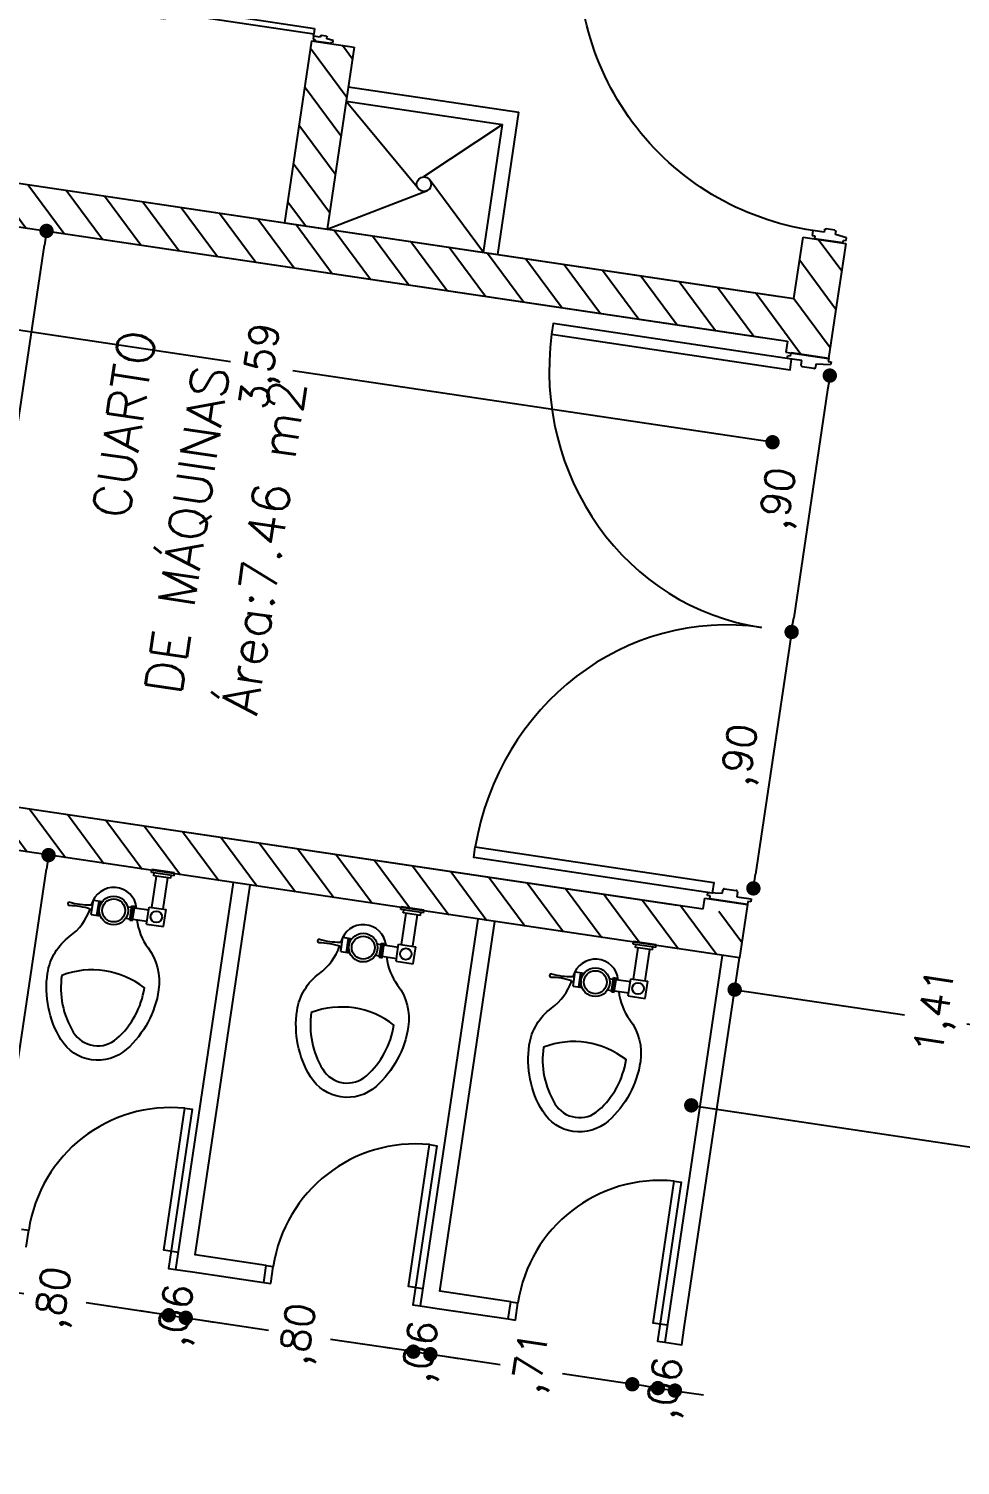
# Model space of a CAD drawing. Header units: millimetres. Extents: x 338 to 506, y 179 to 335.
# Drawn here: x 391.415 to 394.654, y 220.219 to 225.215 of the extents above; entities that cross this region are included whole.
import ezdxf

# ---------------------------------------------------------------- set-up
doc = ezdxf.new("R2010")
doc.units = ezdxf.units.MM
for name, color, linetype in [('7-COTAS', 30, 'Continuous'), ('MUEBLES_FIJOS', 145, 'Continuous'), ('MUROS', 32, 'Continuous'), ('PUERTAS', 5, 'Continuous'), ('TEXTOS', 7, 'Continuous')]:
    doc.layers.add(name, color=color, linetype=linetype)
doc.styles.add('NOTAS', font='simplex.shx')
doc.styles.get("Standard").update_dxf_attribs({"font": 'ARIALUNI.ttf'})
doc.dimstyles.new('ROMANS', dxfattribs={"dimtxt": 0.1, "dimasz": 0.05, "dimexe": 0.04, "dimexo": 0.5, "dimgap": 0.05, "dimtad": 1, "dimtih": 1, "dimtoh": 1, "dimdec": 4, "dimzin": 5, "dimdsep": 46, "dimtxsty": 'Standard', "dimsah": 1, "dimcen": 0.05, "dimse1": 1, "dimse2": 1, "dimclrd": 7, "dimclre": 7, "dimclrt": 7, "dimadec": 0, "dimazin": 0, "dimtfac": 1, "dimtdec": 4, "dimtix": 1, "dimtmove": 2, "dimatfit": 3, "dimfxl": 1, "dimtolj": 1, "dimarcsym": 0})

# ---------------------------------------------------------------- blocks, each defined once
blk = doc.blocks.new('*X369')
at = {"color": 0}
for p, q in [((2932.7162, 1981.8348), (2932.6947, 1981.8133)), ((2932.8447, 1981.8286), (2932.6947, 1981.6786)), ((2932.8447, 1981.6939), (2932.6947, 1981.5439)), ((2932.8447, 1981.5592), (2932.6947, 1981.4092)), ((2932.8447, 1981.4245), (2932.6947, 1981.2745)), ((2932.8447, 1981.2897), (2932.6947, 1981.1397)), ((2932.8447, 1981.155), (2932.6947, 1981.005)), ((2932.8447, 1981.0203), (2932.6947, 1980.8703)), ((2932.8447, 1980.8856), (2932.6947, 1980.7356)), ((2932.8447, 1980.7509), (2932.6947, 1980.6009)), ((2932.8447, 1980.6162), (2932.6947, 1980.4662)), ((2932.8447, 1980.4815), (2932.6947, 1980.3315)), ((2932.8447, 1980.3468), (2932.6947, 1980.1968)), ((2932.8447, 1980.2121), (2932.6947, 1980.0621)), ((2932.8447, 1980.0774), (2932.6947, 1979.9274)), ((2932.8447, 1979.9427), (2932.6947, 1979.7927)), ((2932.8447, 1979.808), (2932.6947, 1979.658)), ((2932.8447, 1979.6733), (2932.6947, 1979.5233)), ((2932.8447, 1979.5386), (2932.6947, 1979.3886)), ((2932.8447, 1979.4039), (2932.6947, 1979.2539)), ((2932.8447, 1979.2692), (2932.6947, 1979.1192)), ((2932.8447, 1979.1345), (2932.6947, 1978.9845)), ((2932.8447, 1978.9998), (2932.6947, 1978.8498)), ((2932.8447, 1978.8651), (2932.6947, 1978.7151)), ((2932.8447, 1978.7304), (2932.6947, 1978.5804)), ((2932.8447, 1978.5957), (2932.6947, 1978.4457)), ((2932.8447, 1978.461), (2932.6947, 1978.311)), ((2932.8447, 1978.3263), (2932.6947, 1978.1763)), ((2932.8447, 1978.1916), (2932.7502, 1978.0971))]:
    blk.add_line(p, q, dxfattribs=at)
blk = doc.blocks.new('*X431')
at = {"color": 0}
for p, q in [((2934.9455, 1981.8387), (2934.8405, 1981.7337)), ((2934.9905, 1981.749), (2934.8405, 1981.599)), ((2934.9905, 1981.6143), (2934.8405, 1981.4643)), ((2934.9905, 1981.4796), (2934.8405, 1981.3296)), ((2934.9905, 1981.3449), (2934.8405, 1981.1949)), ((2934.9905, 1981.2102), (2934.8405, 1981.0602)), ((2934.9905, 1981.0754), (2934.8405, 1980.9254)), ((2934.9905, 1980.9407), (2934.8405, 1980.7907)), ((2934.9905, 1980.806), (2934.8405, 1980.656)), ((2934.9905, 1980.6713), (2934.8405, 1980.5213)), ((2934.9905, 1980.5366), (2934.8405, 1980.3866)), ((2934.9905, 1980.4019), (2934.8405, 1980.2519)), ((2934.9905, 1980.2672), (2934.8405, 1980.1172)), ((2934.9905, 1980.1325), (2934.8405, 1979.9825)), ((2934.9905, 1979.9978), (2934.8405, 1979.8478)), ((2934.9905, 1979.8631), (2934.8405, 1979.7131)), ((2934.9905, 1979.7284), (2934.8405, 1979.5784)), ((2934.9905, 1979.5937), (2934.8405, 1979.4437)), ((2934.9905, 1979.459), (2934.8405, 1979.309)), ((2934.9905, 1979.3243), (2934.8405, 1979.1743)), ((2934.9905, 1979.1896), (2934.8405, 1979.0396)), ((2934.9905, 1979.0549), (2934.8405, 1978.9049)), ((2934.9905, 1978.9202), (2934.8405, 1978.7702)), ((2934.9905, 1978.7855), (2934.8405, 1978.6355)), ((2934.9905, 1978.6508), (2934.8405, 1978.5008)), ((2934.9905, 1978.5161), (2934.8405, 1978.3661)), ((2934.9905, 1978.3814), (2934.8026, 1978.1934)), ((2934.9909, 1978.2471), (2934.8409, 1978.0971)), ((2935.1256, 1978.2471), (2934.9756, 1978.0971)), ((2935.207, 1978.1937), (2935.1104, 1978.0971))]:
    blk.add_line(p, q, dxfattribs=at)
blk = doc.blocks.new('*X432')
at = {"color": 0}
for p, q in [((2935.0655, 1980.0387), (2934.9905, 1979.9637)), ((2935.2002, 1980.0387), (2935.0502, 1979.8887)), ((2935.3349, 1980.0387), (2935.1849, 1979.8887)), ((2935.4696, 1980.0387), (2935.3196, 1979.8887)), ((2935.6043, 1980.0387), (2935.4543, 1979.8887)), ((2935.6305, 1979.9302), (2935.589, 1979.8887))]:
    blk.add_line(p, q, dxfattribs=at)
blk = doc.blocks.new('*U433')
at = {"layer": 'PUERTAS'}
for p, q in [((-1.0498, 0.05), (-1.0398, 0.05)), ((-1.0498, -0.05), (-1.0498, 0.05)), ((-1.0498, 0.05), (-1.0498, -0.05)), ((-1.0398, 0.05), (-1.0398, 0.06)), ((-1.0398, 0.06), (-1.0298, 0.06)), ((-1.0298, 0.06), (-1.0248, 0.02)), ((-0.0475, 0.06), (-0.0525, 0.02)), ((-0.0375, 0.06), (-0.0475, 0.06)), ((-0.0375, 0.05), (-0.0375, 0.06)), ((-0.0275, 0.05), (-0.0375, 0.05)), ((-0.0275, -0.05), (-0.0275, 0.05)), ((-0.0275, 0.05), (-0.0275, -0.05)), ((-1.0248, 0.02), (-1.0148, 0.02)), ((-1.0098, 0.015), (-1.0098, -0.015)), ((-0.0675, 0.015), (-0.0675, -0.015)), ((-0.0525, 0.02), (-0.0625, 0.02)), ((-1.0148, -0.02), (-1.0223, -0.02)), ((-1.0223, -0.02), (-1.0223, -0.06)), ((-0.0625, -0.02), (-0.055, -0.02)), ((-0.055, -0.02), (-0.055, -0.06)), ((-1.0398, -0.05), (-1.0498, -0.05)), ((-1.0398, -0.06), (-1.0398, -0.05)), ((-1.0223, -0.06), (-1.0398, -0.06)), ((-0.055, -0.06), (-0.0675, -0.06)), ((-0.055, -0.06), (-0.0375, -0.06)), ((-0.0375, -0.06), (-0.0375, -0.05)), ((-0.0375, -0.05), (-0.0275, -0.05)), ((-0.1164, -0.9453), (-0.1396, -0.9412)), ((-0.1395, -0.9862), (-0.1396, -0.9412)), ((-0.1163, -0.982), (-0.1164, -0.9453)), ((-0.1073, -0.9922), (-0.1075, -0.935)), ((-0.1026, -0.935), (-0.1075, -0.935)), ((-0.1024, -0.9922), (-0.1026, -0.935)), ((-0.0676, -0.9922), (-0.0675, -0.935)), ((-0.0675, -0.935), (-0.0626, -0.935)), ((-0.0627, -0.9922), (-0.0626, -0.935)), ((-0.0538, -0.982), (-0.0537, -0.9453)), ((-0.0537, -0.9453), (-0.0305, -0.9412)), ((-0.0306, -0.9862), (-0.0305, -0.9412)), ((-0.1396, -0.9545), (-0.1413, -0.9545)), ((-0.1412, -0.9728), (-0.1413, -0.9545)), ((-0.1395, -0.9728), (-0.1412, -0.9728)), ((-0.1163, -0.982), (-0.1395, -0.9862)), ((-0.111, -0.9566), (-0.1163, -0.9567)), ((-0.1109, -0.9705), (-0.1163, -0.9706)), ((-0.111, -0.9555), (-0.1109, -0.9716)), ((-0.1024, -0.9922), (-0.1073, -0.9922)), ((-0.0676, -0.9922), (-0.0627, -0.9922)), ((-0.0591, -0.9555), (-0.0591, -0.9716)), ((-0.0591, -0.9566), (-0.0537, -0.9567)), ((-0.0591, -0.9705), (-0.0538, -0.9706)), ((-0.0538, -0.982), (-0.0306, -0.9862)), ((-0.0306, -0.9728), (-0.0288, -0.9728)), ((-0.0305, -0.9545), (-0.0288, -0.9545)), ((-0.0288, -0.9728), (-0.0288, -0.9545))]:
    blk.add_line(p, q, dxfattribs=at)
blk.add_lwpolyline([(-0.1025, -0.06), (-0.0675, -0.06), (-0.0675, -1.0148), (-0.1025, -1.0148)], close=True, dxfattribs=at)
for centre, radius, start, end in [((-1.0148, 0.015), 0.005, 0, 90), ((-0.0625, 0.015), 0.005, 90, 180), ((-1.0148, -0.015), 0.005, 270, 0), ((-0.0625, -0.015), 0.005, 180, 270), ((-0.0681, -0.0606), 0.9541, 179.9611, 270.0389), ((-0.1107, -0.9523), 0.00329, 264.9921, 9.9588), ((-0.1106, -0.9749), 0.00329, 350.32, 95.2867), ((-0.0594, -0.9523), 0.00329, 170.0412, 275.0079), ((-0.0595, -0.9749), 0.00329, 84.7133, 189.68)]:
    blk.add_arc(centre, radius, start, end, dxfattribs=at)
blk = doc.blocks.new('INODP-FLUSH')
at = {"color": 251}
for p, q in [((-0.12, 0.19), (-0.18, 0.19)), ((-0.18, 0.19), (-0.18, 0.13)), ((-0.12, 0.19), (-0.12, 0.13)), ((-0.07, 0.18), (-0.12, 0.18)), ((-0.07, 0.185), (-0.07, 0.135)), ((-0.06, 0.185), (-0.07, 0.185)), ((-0.065, 0.185), (-0.065, 0.135)), ((-0.06, 0.185), (-0.06, 0.135)), ((-0.0458, 0.18), (-0.06, 0.18)), ((0.075, 0.185), (0.0433, 0.185)), ((0.05, 0.185), (0.05, 0.135)), ((0.055, 0.185), (0.055, 0.135)), ((0.075, 0.185), (0.075, 0.135)), ((-0.12, 0.13), (-0.18, 0.13)), ((-0.17, 0.13), (-0.17, 0.02)), ((-0.13, 0.13), (-0.13, 0.02)), ((-0.07, 0.14), (-0.12, 0.14)), ((-0.06, 0.135), (-0.07, 0.135)), ((-0.0458, 0.14), (-0.06, 0.14)), ((0.075, 0.135), (0.0433, 0.135)), ((-0.19, 0.01), (-0.11, 0.01)), ((-0.19, 0.01), (-0.19, 0)), ((-0.19, 0), (-0.11, 0)), ((-0.18, 0.02), (-0.12, 0.02)), ((-0.18, 0.02), (-0.18, 0.01)), ((-0.12, 0.02), (-0.12, 0.01)), ((-0.11, 0.01), (-0.11, 0))]:
    blk.add_line(p, q, dxfattribs=at)
blk.add_lwpolyline([(-0.0848, 0.18, 0.134175), (-0.1375, 0.2714, -0.200001), (-0.1953, 0.41, -0.175526), (-0.1152, 0.631, -0.468374), (0.1152, 0.631, -0.176484), (0.1953, 0.41, -0.199996), (0.1375, 0.2714, 0.150912), (0.0819, 0.1672)], format="xyb", dxfattribs=at)
blk.add_lwpolyline([(0.1453, 0.41, 0.175452), (0.0768, 0.599, 0.468374), (-0.0768, 0.599, 0.174955), (-0.1453, 0.4106, 0.262288)], format="xyb", close=True, dxfattribs=at)
for centre, radius in [((0, 0.16), 0.05), ((0, 0.16), 0.04), ((-0.15, 0.16), 0.02)]:
    blk.add_circle(centre, radius, dxfattribs=at)
for centre, radius, start, end in [((0, 0.16), 0.08, 194.4775, 353.5908), ((0.075, 0.16), 0.01, 46.1062, 90), ((0.075, 0.16), 0.01, 270, 313.894), ((0.1227, 0.4216), 0.2576, 260.9001, 277.2083), ((0.1227, -0.1016), 0.2576, 82.7917, 99.0999), ((0.155, 0.16), 0.006, 270, 90)]:
    blk.add_arc(centre, radius, start, end, dxfattribs=at)
blk = doc.blocks.new('S-NOV-P')
at = {"rotation": 180}
blk.add_blockref('INODP-FLUSH', (-0.0018, -0.0099), dxfattribs=at)
blk = doc.blocks.new('_DOT')
at = {"color": 0, "linetype": 'ByBlock'}
blk.add_line((-0.5, 0), (-1, 0), dxfattribs=at)
at = {"color": 0, "linetype": 'ByBlock', "const_width": 0.5}
blk.add_lwpolyline([(-0.25, 0, 1), (0.25, 0, 1)], format="xyb", close=True, dxfattribs=at)
blk = doc.blocks.new('*U1112')
at = {"layer": 'TEXTOS', "color": 7, "style": 'NOTAS'}
blk.add_text(',80', height=0.1, dxfattribs=at).set_placement((2931.0688, 1980.2366))
blk = doc.blocks.new('*D442')
at = {"layer": 'DEFPOINTS', "color": 0, "transparency": 16777216}
for p in [(2931.4768, 1980.6771), (2931.1736, 1979.8771), (2931.7486, 1979.8771)]:
    blk.add_point(p, dxfattribs=at)
at = {"layer": 'TEXTOS', "color": 7, "transparency": 16777216}
for p, q in [((2931.1736, 1980.6271), (2931.1736, 1980.3866)), ((2931.1736, 1979.9271), (2931.1736, 1980.1676))]:
    blk.add_line(p, q, dxfattribs=at)
at = {"transparency": 16777216}
blk.add_blockref('*U1112', (0, 0), dxfattribs=at)
at = {"layer": 'TEXTOS', "color": 7, "transparency": 16777216, "xscale": 0.05, "yscale": 0.05, "zscale": 0.05}
for p, rotation in [((2931.1736, 1980.6771), 90), ((2931.1736, 1979.8771), 270)]:
    blk.add_blockref('_DOT', p, dxfattribs=dict(at, rotation=rotation))
blk = doc.blocks.new('*U1113')
at = {"layer": 'TEXTOS', "color": 7, "style": 'NOTAS'}
blk.add_text(',06', height=0.1, dxfattribs=at).set_placement((2931.0712, 1979.8066))
blk = doc.blocks.new('*D443')
at = {"layer": 'DEFPOINTS', "color": 0, "transparency": 16777216}
for p in [(2931.7486, 1979.8771), (2931.1736, 1979.8171), (2931.5337, 1979.8171)]:
    blk.add_point(p, dxfattribs=at)
at = {"layer": 'TEXTOS', "color": 7, "transparency": 16777216}
for p, q in [((2931.1736, 1979.9271), (2931.1736, 1979.9771)), ((2931.1736, 1979.8771), (2931.1736, 1979.8171)), ((2931.1736, 1979.7671), (2931.1736, 1979.7171))]:
    blk.add_line(p, q, dxfattribs=at)
at = {"transparency": 16777216}
blk.add_blockref('*U1113', (0, 0), dxfattribs=at)
at = {"layer": 'TEXTOS', "color": 7, "transparency": 16777216, "xscale": 0.05, "yscale": 0.05, "zscale": 0.05}
for p, rotation in [((2931.1736, 1979.8771), 270), ((2931.1736, 1979.8171), 90)]:
    blk.add_blockref('_DOT', p, dxfattribs=dict(at, rotation=rotation))
blk = doc.blocks.new('*U1114')
at = {"layer": 'TEXTOS', "color": 7, "style": 'NOTAS'}
blk.add_text(',80', height=0.1, dxfattribs=at).set_placement((2931.0688, 1979.3766))
blk = doc.blocks.new('*D444')
at = {"layer": 'DEFPOINTS', "color": 0, "transparency": 16777216}
for p in [(2931.5337, 1979.8171), (2931.1736, 1979.0171), (2931.5637, 1979.0171)]:
    blk.add_point(p, dxfattribs=at)
at = {"layer": 'TEXTOS', "color": 7, "transparency": 16777216}
for p, q in [((2931.1736, 1979.7671), (2931.1736, 1979.5266)), ((2931.1736, 1979.0671), (2931.1736, 1979.3076))]:
    blk.add_line(p, q, dxfattribs=at)
at = {"transparency": 16777216}
blk.add_blockref('*U1114', (0, 0), dxfattribs=at)
at = {"layer": 'TEXTOS', "color": 7, "transparency": 16777216, "xscale": 0.05, "yscale": 0.05, "zscale": 0.05}
for p, rotation in [((2931.1736, 1979.8171), 90), ((2931.1736, 1979.0171), 270)]:
    blk.add_blockref('_DOT', p, dxfattribs=dict(at, rotation=rotation))
blk = doc.blocks.new('*U1115')
at = {"layer": 'TEXTOS', "color": 7, "style": 'NOTAS'}
blk.add_text(',06', height=0.1, dxfattribs=at).set_placement((2931.0712, 1978.9466))
blk = doc.blocks.new('*D445')
at = {"layer": 'DEFPOINTS', "color": 0, "transparency": 16777216}
for p in [(2931.5637, 1979.0171), (2931.1736, 1978.9571), (2931.5607, 1978.9571)]:
    blk.add_point(p, dxfattribs=at)
at = {"layer": 'TEXTOS', "color": 7, "transparency": 16777216}
for p, q in [((2931.1736, 1979.0671), (2931.1736, 1979.1171)), ((2931.1736, 1979.0171), (2931.1736, 1978.9571)), ((2931.1736, 1978.9071), (2931.1736, 1978.8571))]:
    blk.add_line(p, q, dxfattribs=at)
at = {"transparency": 16777216}
blk.add_blockref('*U1115', (0, 0), dxfattribs=at)
at = {"layer": 'TEXTOS', "color": 7, "transparency": 16777216, "xscale": 0.05, "yscale": 0.05, "zscale": 0.05}
for p, rotation in [((2931.1736, 1979.0171), 270), ((2931.1736, 1978.9571), 90)]:
    blk.add_blockref('_DOT', p, dxfattribs=dict(at, rotation=rotation))
blk = doc.blocks.new('*U1116')
at = {"layer": 'TEXTOS', "color": 7, "style": 'NOTAS'}
blk.add_text(',71', height=0.1, dxfattribs=at).set_placement((2931.0902, 1978.5616))
blk = doc.blocks.new('*D446')
at = {"layer": 'DEFPOINTS', "color": 0, "transparency": 16777216}
for p in [(2931.5607, 1978.9571), (2931.1736, 1978.2471), (2931.5095, 1978.2471)]:
    blk.add_point(p, dxfattribs=at)
at = {"layer": 'TEXTOS', "color": 7, "transparency": 16777216}
for p, q in [((2931.1736, 1978.9071), (2931.1736, 1978.7116)), ((2931.1736, 1978.2971), (2931.1736, 1978.4926))]:
    blk.add_line(p, q, dxfattribs=at)
at = {"transparency": 16777216}
blk.add_blockref('*U1116', (0, 0), dxfattribs=at)
at = {"layer": 'TEXTOS', "color": 7, "transparency": 16777216, "xscale": 0.05, "yscale": 0.05, "zscale": 0.05}
for p, rotation in [((2931.1736, 1978.9571), 90), ((2931.1736, 1978.2471), 270)]:
    blk.add_blockref('_DOT', p, dxfattribs=dict(at, rotation=rotation))
blk = doc.blocks.new('*U1073')
at = {"layer": 'TEXTOS', "color": 7, "style": 'NOTAS'}
blk.add_text(',06', height=0.1, dxfattribs=at).set_placement((2931.0712, 1978.0866))
blk = doc.blocks.new('*D447')
at = {"layer": 'DEFPOINTS', "color": 0, "transparency": 16777216}
for p in [(2931.5066, 1978.1571), (2931.1736, 1978.0971), (2931.4915, 1978.0971)]:
    blk.add_point(p, dxfattribs=at)
at = {"layer": 'TEXTOS', "color": 7, "transparency": 16777216}
for p, q in [((2931.1736, 1978.2071), (2931.1736, 1978.2571)), ((2931.1736, 1978.1571), (2931.1736, 1978.0971)), ((2931.1736, 1978.0471), (2931.1736, 1977.9971))]:
    blk.add_line(p, q, dxfattribs=at)
at = {"transparency": 16777216}
blk.add_blockref('*U1073', (0, 0), dxfattribs=at)
at = {"layer": 'TEXTOS', "color": 7, "transparency": 16777216, "xscale": 0.05, "yscale": 0.05, "zscale": 0.05}
for p, rotation in [((2931.1736, 1978.1571), 270), ((2931.1736, 1978.0971), 90)]:
    blk.add_blockref('_DOT', p, dxfattribs=dict(at, rotation=rotation))
blk = doc.blocks.new('*U1074')
at = {"layer": 'TEXTOS', "color": 7, "style": 'NOTAS'}
blk.add_text('2,00', height=0.1, dxfattribs=at).set_placement((2932.0108, 1977.0454))
blk = doc.blocks.new('*D448')
at = {"layer": 'DEFPOINTS', "color": 0, "transparency": 16777216}
for p in [(2933.2272, 1978.1871), (2932.1632, 1976.1846), (2932.2463, 1976.1846)]:
    blk.add_point(p, dxfattribs=at)
at = {"layer": 'TEXTOS', "color": 7, "transparency": 16777216}
for p, q in [((2932.1632, 1978.1371), (2932.1632, 1977.1954)), ((2932.1632, 1976.2346), (2932.1632, 1976.9763))]:
    blk.add_line(p, q, dxfattribs=at)
at = {"transparency": 16777216}
blk.add_blockref('*U1074', (0, 0), dxfattribs=at)
at = {"layer": 'TEXTOS', "color": 7, "transparency": 16777216, "xscale": 0.05, "yscale": 0.05, "zscale": 0.05}
for p, rotation in [((2932.1632, 1978.1871), 90), ((2932.1632, 1976.1846), 270)]:
    blk.add_blockref('_DOT', p, dxfattribs=dict(at, rotation=rotation))
blk = doc.blocks.new('*U1075')
at = {"layer": 'TEXTOS', "color": 7, "style": 'NOTAS'}
blk.add_text('3,62', height=0.1, dxfattribs=at).set_placement((2930.7313, 1976.9053))
blk = doc.blocks.new('*D449')
at = {"layer": 'DEFPOINTS', "color": 0, "transparency": 16777216}
for p in [(2932.6947, 1976.8362), (2929.0727, 1976.8318), (2932.6947, 1976.7318)]:
    blk.add_point(p, dxfattribs=at)
at = {"layer": 'TEXTOS', "color": 7, "transparency": 16777216}
blk.add_line((2929.1227, 1976.8362), (2932.6447, 1976.8362), dxfattribs=at)
at = {"transparency": 16777216}
blk.add_blockref('*U1075', (0, 0), dxfattribs=at)
at = {"layer": 'TEXTOS', "color": 7, "transparency": 16777216, "xscale": 0.05, "yscale": 0.05, "zscale": 0.05, "rotation": 180}
blk.add_blockref('_DOT', (2929.0727, 1976.8362), dxfattribs=at)
at = {"layer": 'TEXTOS', "color": 7, "transparency": 16777216, "xscale": 0.05, "yscale": 0.05, "zscale": 0.05}
blk.add_blockref('_DOT', (2932.6947, 1976.8362), dxfattribs=at)
blk = doc.blocks.new('*U1076')
at = {"layer": 'TEXTOS', "color": 7, "style": 'NOTAS'}
blk.add_text(',15', height=0.1, dxfattribs=at).set_placement((2932.6744, 1976.9053))
blk = doc.blocks.new('*D450')
at = {"layer": 'DEFPOINTS', "color": 0, "transparency": 16777216}
for p in [(2932.8447, 1977.4318), (2932.8447, 1976.8362), (2932.6947, 1976.7318)]:
    blk.add_point(p, dxfattribs=at)
at = {"layer": 'TEXTOS', "color": 7, "transparency": 16777216}
for p, q in [((2932.6447, 1976.8362), (2932.5947, 1976.8362)), ((2932.6947, 1976.8362), (2932.8447, 1976.8362)), ((2932.8947, 1976.8362), (2932.9447, 1976.8362))]:
    blk.add_line(p, q, dxfattribs=at)
at = {"transparency": 16777216}
blk.add_blockref('*U1076', (0, 0), dxfattribs=at)
at = {"layer": 'TEXTOS', "color": 7, "transparency": 16777216, "xscale": 0.05, "yscale": 0.05, "zscale": 0.05}
blk.add_blockref('_DOT', (2932.6947, 1976.8362), dxfattribs=at)
at = {"layer": 'TEXTOS', "color": 7, "transparency": 16777216, "xscale": 0.05, "yscale": 0.05, "zscale": 0.05, "rotation": 180}
blk.add_blockref('_DOT', (2932.8447, 1976.8362), dxfattribs=at)
blk = doc.blocks.new('*U1120')
at = {"layer": 'TEXTOS', "color": 7, "style": 'NOTAS'}
blk.add_text('1,30', height=0.1, dxfattribs=at).set_placement((2931.9018, 1980.5951))
blk = doc.blocks.new('*D454')
at = {"layer": 'DEFPOINTS', "color": 0, "transparency": 16777216}
for p in [(2931.3947, 1980.6771), (2932.6947, 1980.6771), (2932.6947, 1980.526)]:
    blk.add_point(p, dxfattribs=at)
at = {"layer": 'TEXTOS', "color": 7, "transparency": 16777216}
blk.add_line((2931.4447, 1980.526), (2932.6447, 1980.526), dxfattribs=at)
at = {"transparency": 16777216}
blk.add_blockref('*U1120', (0, 0), dxfattribs=at)
at = {"layer": 'TEXTOS', "color": 7, "transparency": 16777216, "xscale": 0.05, "yscale": 0.05, "zscale": 0.05, "rotation": 180}
blk.add_blockref('_DOT', (2931.3947, 1980.526), dxfattribs=at)
at = {"layer": 'TEXTOS', "color": 7, "transparency": 16777216, "xscale": 0.05, "yscale": 0.05, "zscale": 0.05}
blk.add_blockref('_DOT', (2932.6947, 1980.526), dxfattribs=at)
blk = doc.blocks.new('*U1138')
at = {"layer": 'TEXTOS', "color": 7, "style": 'NOTAS'}
blk.add_text('1,41', height=0.1, dxfattribs=at).set_placement((2932.462, 1977.3504))
blk = doc.blocks.new('*D475')
at = {"layer": 'DEFPOINTS', "color": 0, "transparency": 16777216}
for p in [(2932.5834, 1978.0971), (2932.6947, 1978.0971), (2932.2444, 1976.6846)]:
    blk.add_point(p, dxfattribs=at)
at = {"layer": 'TEXTOS', "color": 7, "transparency": 16777216}
for p, q in [((2932.5834, 1978.0471), (2932.5834, 1977.5004)), ((2932.5834, 1976.7346), (2932.5834, 1977.2813))]:
    blk.add_line(p, q, dxfattribs=at)
at = {"transparency": 16777216}
blk.add_blockref('*U1138', (0, 0), dxfattribs=at)
at = {"layer": 'TEXTOS', "color": 7, "transparency": 16777216, "xscale": 0.05, "yscale": 0.05, "zscale": 0.05}
for p, rotation in [((2932.5834, 1978.0971), 90), ((2932.5834, 1976.6846), 270)]:
    blk.add_blockref('_DOT', p, dxfattribs=dict(at, rotation=rotation))
blk = doc.blocks.new('*U234')
at = {"layer": 'PUERTAS'}
for p, q in [((0.0275, 0.05), (0.0375, 0.05)), ((0.0275, -0.05), (0.0275, 0.05)), ((0.0275, 0.05), (0.0275, -0.05)), ((0.0375, 0.05), (0.0375, 0.06)), ((0.0375, 0.06), (0.0475, 0.06)), ((0.0475, 0.06), (0.0525, 0.02)), ((0.0525, 0.02), (0.0625, 0.02)), ((0.0675, 0.015), (0.0675, -0.015)), ((1.0098, 0.015), (1.0098, -0.015)), ((1.0248, 0.02), (1.0148, 0.02)), ((1.0298, 0.06), (1.0248, 0.02)), ((1.0398, 0.06), (1.0298, 0.06)), ((1.0398, 0.05), (1.0398, 0.06)), ((1.0498, 0.05), (1.0398, 0.05)), ((1.0498, -0.05), (1.0498, 0.05)), ((1.0498, 0.05), (1.0498, -0.05)), ((0.0375, -0.05), (0.0275, -0.05)), ((0.0375, -0.06), (0.0375, -0.05)), ((0.055, -0.06), (0.0375, -0.06)), ((0.0625, -0.02), (0.055, -0.02)), ((0.055, -0.02), (0.055, -0.06)), ((0.055, -0.06), (0.0675, -0.06)), ((1.0148, -0.02), (1.0223, -0.02)), ((1.0223, -0.02), (1.0223, -0.06)), ((1.0223, -0.06), (1.0398, -0.06)), ((1.0398, -0.06), (1.0398, -0.05)), ((1.0398, -0.05), (1.0498, -0.05)), ((0.0627, -0.9922), (0.0626, -0.935)), ((0.0675, -0.935), (0.0626, -0.935)), ((0.0676, -0.9922), (0.0675, -0.935)), ((0.1024, -0.9922), (0.1026, -0.935)), ((0.1026, -0.935), (0.1075, -0.935)), ((0.1073, -0.9922), (0.1075, -0.935)), ((0.0305, -0.9545), (0.0288, -0.9545)), ((0.0288, -0.9728), (0.0288, -0.9545)), ((0.0306, -0.9728), (0.0288, -0.9728)), ((0.0537, -0.9453), (0.0305, -0.9412)), ((0.0306, -0.9862), (0.0305, -0.9412)), ((0.0538, -0.982), (0.0306, -0.9862)), ((0.0538, -0.982), (0.0537, -0.9453)), ((0.0591, -0.9566), (0.0537, -0.9567)), ((0.0591, -0.9705), (0.0538, -0.9706)), ((0.0591, -0.9555), (0.0591, -0.9716)), ((0.0676, -0.9922), (0.0627, -0.9922)), ((0.1024, -0.9922), (0.1073, -0.9922)), ((0.111, -0.9555), (0.1109, -0.9716)), ((0.1109, -0.9705), (0.1163, -0.9706)), ((0.111, -0.9566), (0.1163, -0.9567)), ((0.1163, -0.982), (0.1164, -0.9453)), ((0.1163, -0.982), (0.1395, -0.9862)), ((0.1164, -0.9453), (0.1396, -0.9412)), ((0.1395, -0.9862), (0.1396, -0.9412)), ((0.1395, -0.9728), (0.1412, -0.9728)), ((0.1396, -0.9545), (0.1413, -0.9545)), ((0.1412, -0.9728), (0.1413, -0.9545))]:
    blk.add_line(p, q, dxfattribs=at)
blk.add_lwpolyline([(0.1025, -0.06), (0.0675, -0.06), (0.0675, -1.0148), (0.1025, -1.0148)], close=True, dxfattribs=at)
for centre, radius, start, end in [((0.0625, 0.015), 0.005, 0, 90), ((1.0148, 0.015), 0.005, 90, 180), ((0.0625, -0.015), 0.005, 270, 0), ((0.0681, -0.0606), 0.9541, 269.96107, 0.03893), ((1.0148, -0.015), 0.005, 180, 270), ((0.0594, -0.9523), 0.00329, 264.99209, 9.95879), ((0.0595, -0.9749), 0.00329, 350.32002, 95.28672), ((0.1106, -0.9749), 0.00329, 84.71328, 189.67998), ((0.1107, -0.9523), 0.00329, 170.04121, 275.00791)]:
    blk.add_arc(centre, radius, start, end, dxfattribs=at)
blk = doc.blocks.new('PUERTA_1_80')
at = {"layer": 'PUERTAS'}
for points in [[(0.065, 0), (0.065, -0.01), (0.075, -0.01), (0.075, -0.02), (0.025, -0.025), (0.025, -0.035, -0.414214), (0.02, -0.04), (-0.02, -0.04, -0.414214), (-0.025, -0.035), (-0.025, -0.02), (-0.075, -0.02), (-0.075, -0.01), (-0.065, -0.01), (-0.065, 0), (0.065, 0), (-0.065, 0)], [(-0.065, -1.8), (-0.065, -1.79), (-0.075, -1.79), (-0.075, -1.78), (-0.025, -1.775), (-0.025, -1.765, -0.414214), (-0.02, -1.76), (0.02, -1.76, -0.414214), (0.025, -1.765), (0.025, -1.78), (0.075, -1.78), (0.075, -1.79), (0.065, -1.79), (0.065, -1.8), (-0.065, -1.8), (0.065, -1.8)]]:
    blk.add_lwpolyline(points, format="xyb", dxfattribs=at)
for points in [[(-0.885, -0.055), (-0.06, -0.055), (-0.06, -0.02), (-0.885, -0.02)], [(-0.885, -1.745), (-0.06, -1.745), (-0.06, -1.78), (-0.885, -1.78)]]:
    blk.add_lwpolyline(points, close=True, dxfattribs=at)
for centre, start, end in [((-0.0261, -0.0409), 180.9379, 269.9323), ((-0.0261, -1.7591), 90.0677, 179.0621)]:
    blk.add_arc(centre, 0.8591, start, end, dxfattribs=at)
blk = doc.blocks.new('*U1095')
at = {"layer": '7-COTAS', "color": 7, "style": 'NOTAS'}
blk.add_text(',90', height=0.1, dxfattribs=at).set_placement((2934.1887, 1978.1536))
blk = doc.blocks.new('*D537')
at = {"layer": '7-COTAS', "color": 7, "transparency": 16777216}
blk.add_line((2934.6942, 1978.0845), (2933.8927, 1978.0845), dxfattribs=at)
at = {"layer": 'DEFPOINTS', "color": 0, "transparency": 16777216}
for p in [(2933.8427, 1978.1535), (2933.8427, 1978.0845), (2934.7442, 1978.1201)]:
    blk.add_point(p, dxfattribs=at)
at = {"transparency": 16777216}
blk.add_blockref('*U1095', (0, 0), dxfattribs=at)
at = {"layer": '7-COTAS', "color": 7, "transparency": 16777216, "xscale": 0.05, "yscale": 0.05, "zscale": 0.05, "rotation": 180}
blk.add_blockref('_DOT', (2933.8427, 1978.0845), dxfattribs=at)
at = {"layer": '7-COTAS', "color": 7, "transparency": 16777216, "xscale": 0.05, "yscale": 0.05, "zscale": 0.05}
blk.add_blockref('_DOT', (2934.7442, 1978.0845), dxfattribs=at)
blk = doc.blocks.new('*U1096')
at = {"layer": '7-COTAS', "color": 7, "style": 'NOTAS'}
blk.add_text(',90', height=0.1, dxfattribs=at).set_placement((2933.2872, 1978.1536))
blk = doc.blocks.new('*D538')
at = {"layer": '7-COTAS', "color": 7, "transparency": 16777216}
blk.add_line((2933.7927, 1978.0845), (2932.9913, 1978.0845), dxfattribs=at)
at = {"layer": 'DEFPOINTS', "color": 0, "transparency": 16777216}
for p in [(2932.9413, 1978.1535), (2933.8427, 1978.1535), (2932.9413, 1978.0845)]:
    blk.add_point(p, dxfattribs=at)
at = {"transparency": 16777216}
blk.add_blockref('*U1096', (0, 0), dxfattribs=at)
at = {"layer": '7-COTAS', "color": 7, "transparency": 16777216, "xscale": 0.05, "yscale": 0.05, "zscale": 0.05, "rotation": 180}
blk.add_blockref('_DOT', (2932.9413, 1978.0845), dxfattribs=at)
at = {"layer": '7-COTAS', "color": 7, "transparency": 16777216, "xscale": 0.05, "yscale": 0.05, "zscale": 0.05}
blk.add_blockref('_DOT', (2933.8427, 1978.0845), dxfattribs=at)
blk = doc.blocks.new('*U1188')
at = {"layer": 'TEXTOS', "color": 7, "style": 'NOTAS'}
blk.add_text('2,00', height=0.1, dxfattribs=at).set_placement((2933.6902, 1980.9217))
blk = doc.blocks.new('*D539')
at = {"layer": 'DEFPOINTS', "color": 0, "transparency": 16777216}
for p in [(2934.8405, 1980.8526), (2934.8405, 1980.8526), (2932.8447, 1980.5675)]:
    blk.add_point(p, dxfattribs=at)
at = {"layer": 'TEXTOS', "color": 7, "transparency": 16777216}
blk.add_line((2932.8947, 1980.8526), (2934.7905, 1980.8526), dxfattribs=at)
at = {"transparency": 16777216}
blk.add_blockref('*U1188', (0, 0), dxfattribs=at)
at = {"layer": 'TEXTOS', "color": 7, "transparency": 16777216, "xscale": 0.05, "yscale": 0.05, "zscale": 0.05, "rotation": 180}
blk.add_blockref('_DOT', (2932.8447, 1980.8526), dxfattribs=at)
at = {"layer": 'TEXTOS', "color": 7, "transparency": 16777216, "xscale": 0.05, "yscale": 0.05, "zscale": 0.05}
blk.add_blockref('_DOT', (2934.8405, 1980.8526), dxfattribs=at)
blk = doc.blocks.new('*U1097')
at = {"layer": 'TEXTOS', "color": 7, "style": 'NOTAS'}
blk.add_text('3,59', height=0.1, dxfattribs=at).set_placement((2934.3356, 1980.0024))
blk = doc.blocks.new('*D540')
at = {"layer": 'DEFPOINTS', "color": 0, "transparency": 16777216}
for p in [(2934.4856, 1981.8387), (2934.8405, 1981.8387), (2934.8405, 1978.2471)]:
    blk.add_point(p, dxfattribs=at)
at = {"layer": 'TEXTOS', "color": 7, "transparency": 16777216}
for p, q in [((2934.4856, 1981.7887), (2934.4856, 1980.1524)), ((2934.4856, 1978.2971), (2934.4856, 1979.9334))]:
    blk.add_line(p, q, dxfattribs=at)
at = {"transparency": 16777216}
blk.add_blockref('*U1097', (0, 0), dxfattribs=at)
at = {"layer": 'TEXTOS', "color": 7, "transparency": 16777216, "xscale": 0.05, "yscale": 0.05, "zscale": 0.05}
for p, rotation in [((2934.4856, 1981.8387), 90), ((2934.4856, 1978.2471), 270)]:
    blk.add_blockref('_DOT', p, dxfattribs=dict(at, rotation=rotation))
blk = doc.blocks.new('*U560')
at = {"layer": 'TEXTOS', "color": 5, "style": 'NOTAS'}
for s, height, p in [('CUARTO', 0.12778, (2933.8874, 1980.423)), ('DE MÁQUINAS', 0.127779, (2933.3093, 1980.1516)), ('Área:7.46 m2', 0.127779, (2933.2789, 1979.8802))]:
    blk.add_text(s, height=height, dxfattribs=at).set_placement(p)
blk = doc.blocks.new('BAÑOS_PUBLICOS_PISO_1')
at = {"layer": 'MUEBLES_FIJOS'}
for p, q in [((2934.99053, 1979.88867), (2935.17452, 1979.56283)), ((2935.44053, 1979.88867), (2935.18183, 1979.60036)), ((2935.44053, 1979.33867), (2935.2193, 1979.58403)), ((2934.99053, 1979.33867), (2935.21041, 1979.55859))]:
    blk.add_line(p, q, dxfattribs=at)
blk.add_circle((2935.19456, 1979.5784), 0.02538, dxfattribs=at)
at = {"layer": 'MUROS'}
for p, q in [((2932.69466, 1978.09709), (2932.69466, 1981.83867)), ((2932.84466, 1981.83867), (2932.84466, 1978.44709)), ((2932.84466, 1981.83867), (2932.84466, 1978.33709)), ((2932.84466, 1981.83867), (2932.84466, 1978.24709)), ((2934.84053, 1981.83867), (2934.84053, 1978.44709)), ((2934.84053, 1981.83867), (2934.84053, 1978.33709)), ((2934.84053, 1981.83867), (2934.84053, 1978.24709)), ((2934.99053, 1981.83867), (2934.99053, 1978.29709)), ((2934.99053, 1981.83867), (2934.99053, 1978.24709)), ((2934.99053, 1981.83867), (2934.99053, 1978.24709)), ((2932.69466, 1978.20709), (2932.69466, 1981.74867)), ((2932.69466, 1978.09709), (2932.69466, 1981.74867)), ((2934.99053, 1980.03867), (2934.99053, 1979.88867)), ((2935.63053, 1980.03867), (2934.99053, 1980.03867)), ((2935.63053, 1980.03867), (2935.63053, 1979.88867)), ((2935.63053, 1979.88867), (2934.99053, 1979.88867)), ((2935.44053, 1979.88867), (2935.44053, 1979.33867)), ((2935.49053, 1979.88867), (2935.49053, 1979.28867)), ((2934.99053, 1979.33867), (2935.44053, 1979.33867)), ((2934.99053, 1979.28867), (2935.49053, 1979.28867)), ((2932.84466, 1978.24709), (2932.8826, 1978.24709)), ((2932.8826, 1978.24709), (2932.8826, 1978.09709)), ((2934.8026, 1978.24709), (2934.8026, 1978.09709)), ((2934.84053, 1978.24709), (2934.8026, 1978.24709)), ((2934.99053, 1978.24709), (2935.20701, 1978.24709)), ((2935.20701, 1978.24709), (2935.20701, 1978.09709)), ((2932.8826, 1978.09709), (2932.69466, 1978.09709)), ((2934.99053, 1978.09709), (2934.8026, 1978.09709)), ((2935.20701, 1978.09709), (2934.99053, 1978.09709))]:
    blk.add_line(p, q, dxfattribs=at)
for points in [[(2932.69466, 1979.87709), (2931.33466, 1979.87709), (2931.33466, 1979.81709), (2931.33466, 1979.56709), (2931.39466, 1979.56709), (2931.39466, 1979.81709), (2931.39466, 1979.81709), (2931.39466, 1979.81709), (2932.69466, 1979.81709)], [(2932.69466, 1979.01709), (2931.33466, 1979.01709), (2931.33466, 1978.95709), (2931.33466, 1978.70709), (2931.39466, 1978.70709), (2931.39466, 1978.95709), (2931.39466, 1978.95709), (2931.39466, 1978.95709), (2932.69466, 1978.95709)], [(2932.69466, 1978.15709), (2931.33466, 1978.15709), (2931.33466, 1978.09709), (2931.33466, 1978.09709), (2931.39466, 1978.09709), (2931.39466, 1978.09709), (2931.39466, 1978.09709), (2931.39466, 1978.09709), (2932.69466, 1978.09709)]]:
    blk.add_lwpolyline(points, dxfattribs=at)
at = {"layer": 'PUERTAS'}
for p, q in [((2931.33466, 1980.40209), (2931.39466, 1980.40209)), ((2931.39466, 1980.42709), (2931.39466, 1980.40209)), ((2931.33466, 1979.56709), (2931.33466, 1979.54209)), ((2931.33466, 1979.54209), (2931.39466, 1979.54209)), ((2931.39466, 1979.56709), (2931.39466, 1979.54209)), ((2931.33466, 1978.70709), (2931.33466, 1978.68209)), ((2931.33466, 1978.68209), (2931.39466, 1978.68209)), ((2931.39466, 1978.70709), (2931.39466, 1978.68209))]:
    blk.add_line(p, q, dxfattribs=at)
for points in [[(2931.39466, 1979.87709), (2931.39466, 1979.92709), (2931.89404, 1979.92709), (2931.89404, 1979.90209), (2931.33466, 1979.90209), (2931.33466, 1979.87709)], [(2931.39466, 1979.01709), (2931.39466, 1979.06709), (2931.89404, 1979.06709), (2931.89404, 1979.04209), (2931.33466, 1979.04209), (2931.33466, 1979.01709)], [(2931.39466, 1978.15709), (2931.39466, 1978.20709), (2931.89404, 1978.20709), (2931.89404, 1978.18209), (2931.33466, 1978.18209), (2931.33466, 1978.15709)]]:
    blk.add_lwpolyline(points, dxfattribs=at)
for centre in [(2931.39466, 1979.90209), (2931.39466, 1979.04209), (2931.39466, 1978.18209)]:
    blk.add_arc(centre, 0.5, 2.86598, 90, dxfattribs=at)
blk.add_blockref('*U560', (0, 0))
at = {"layer": 'MUEBLES_FIJOS', "rotation": 270}
for p in [(2932.70759, 1980.27172), (2932.70759, 1979.39447), (2932.70759, 1978.57815)]:
    blk.add_blockref('S-NOV-P', p, dxfattribs=at)
at = {"layer": 'MUROS', "linetype": 'Continuous'}
for name in ['*X369', '*X431', '*X432']:
    blk.add_blockref(name, (0, 0), dxfattribs=at)
at = {"layer": 'PUERTAS'}
for name, p, xscale, yscale, zscale, rotation in [('*U234', (2935.61439, 1979.99888), -0.5867794573586098, 0.5867794573586098, 0.5867794573586098, 180), ('PUERTA_1_80', (2934.80284, 1978.16313), 1.016, 1.066799999999998, 1.016, 270)]:
    blk.add_blockref(name, p, dxfattribs=dict(at, xscale=xscale, yscale=yscale, zscale=zscale, rotation=rotation))
at = {"layer": 'PUERTAS', "xscale": -1, "rotation": 180}
blk.add_blockref('*U433', (2936.25676, 1978.15709), dxfattribs=at)
at = {"layer": '7-COTAS'}
for base, p1, p2, picture, middle in [((2932.94127, 1978.084545), (2933.842716, 1978.153544), (2932.94127, 1978.153544), '*D538', (2933.391993, 1978.194069)), ((2933.84272, 1978.08455), (2934.74416, 1978.12009), (2933.84272, 1978.15354), '*D537', (2934.29344, 1978.19407))]:
    dim = blk.add_linear_dim(base=base, p1=p1, p2=p2, dimstyle='ROMANS', dxfattribs=at)
    dim.commit()
    dim.dimension.update_dxf_attribs({"geometry": picture, "text_midpoint": middle})
at = {"layer": 'TEXTOS'}
for base, p1, p2, angle, picture, middle in [((2934.48561, 1981.83867), (2934.84053, 1978.24709), (2934.84053, 1981.83867), 90, '*D540', (2934.48561, 1980.04288)), ((2931.17358, 1979.87709), (2931.47676, 1980.67709), (2931.74865, 1979.87709), 90, '*D442', (2931.17358, 1980.27709)), ((2932.69466, 1980.52604), (2931.39466, 1980.67709), (2932.69466, 1980.67709), 180, '*D454', (2932.04466, 1980.63556)), ((2931.17358, 1979.81709), (2931.74865, 1979.87709), (2931.53365, 1979.81709), 90, '*D443', (2931.17358, 1979.84709)), ((2931.17358, 1979.01709), (2931.53365, 1979.81709), (2931.5637, 1979.01709), 90, '*D444', (2931.17358, 1979.41709)), ((2931.17358, 1978.95709), (2931.5637, 1979.01709), (2931.56069, 1978.95709), 90, '*D445', (2931.17358, 1978.98709)), ((2931.17358, 1978.24709), (2931.56069, 1978.95709), (2931.50955, 1978.24709), 90, '*D446', (2931.17358, 1978.60209)), ((2931.17358, 1978.09709), (2931.50655, 1978.15709), (2931.49153, 1978.09709), 90, '*D447', (2931.17358, 1978.12709)), ((2932.58342, 1978.09709), (2932.24444, 1976.68463), (2932.69466, 1978.09709), 90, '*D475', (2932.58342, 1977.39086))]:
    dim = blk.add_linear_dim(base=base, p1=p1, p2=p2, angle=angle, dimstyle='ROMANS', dxfattribs=at)
    dim.commit()
    dim.dimension.update_dxf_attribs({"geometry": picture, "text_midpoint": middle})
for base, p1, p2, picture, middle in [((2934.84053, 1980.85263), (2932.84466, 1980.56752), (2934.84053, 1980.85263), '*D539', (2933.8426, 1980.96215)), ((2932.84466, 1976.83621), (2932.69466, 1976.73183), (2932.84466, 1977.43183), '*D450', (2932.76966, 1976.94574)), ((2932.69466, 1976.83621), (2929.0727, 1976.83183), (2932.69466, 1976.73183), '*D449', (2930.88368, 1976.94574))]:
    dim = blk.add_linear_dim(base=base, p1=p1, p2=p2, dimstyle='ROMANS', dxfattribs=at)
    dim.commit()
    dim.dimension.update_dxf_attribs({"geometry": picture, "text_midpoint": middle})
dim = blk.add_linear_dim(base=(2932.16317, 1976.18463), p1=(2933.22715, 1978.18709), p2=(2932.24629, 1976.18463), angle=90, dimstyle='ROMANS', dxfattribs=at)
dim.commit()
dim.dimension.update_dxf_attribs({"geometry": '*D448', "text_midpoint": (2932.16317, 1977.08586), "dimtype": 128})
blk = doc.blocks.new('A$C7152A42C')
at = {"color": 18}
blk.add_blockref('BAÑOS_PUBLICOS_PISO_1', (-2892.7659, -1880.28762), dxfattribs=at)

msp = doc.modelspace()

# ---------------------------------------------------------------- block references
at = {"layer": 'MUROS', "color": 32, "rotation": 81.53046525965426}
msp.add_blockref('A$C7152A42C', (484.7482, 168.0844), dxfattribs=at)

doc.saveas('drawing.dxf')
